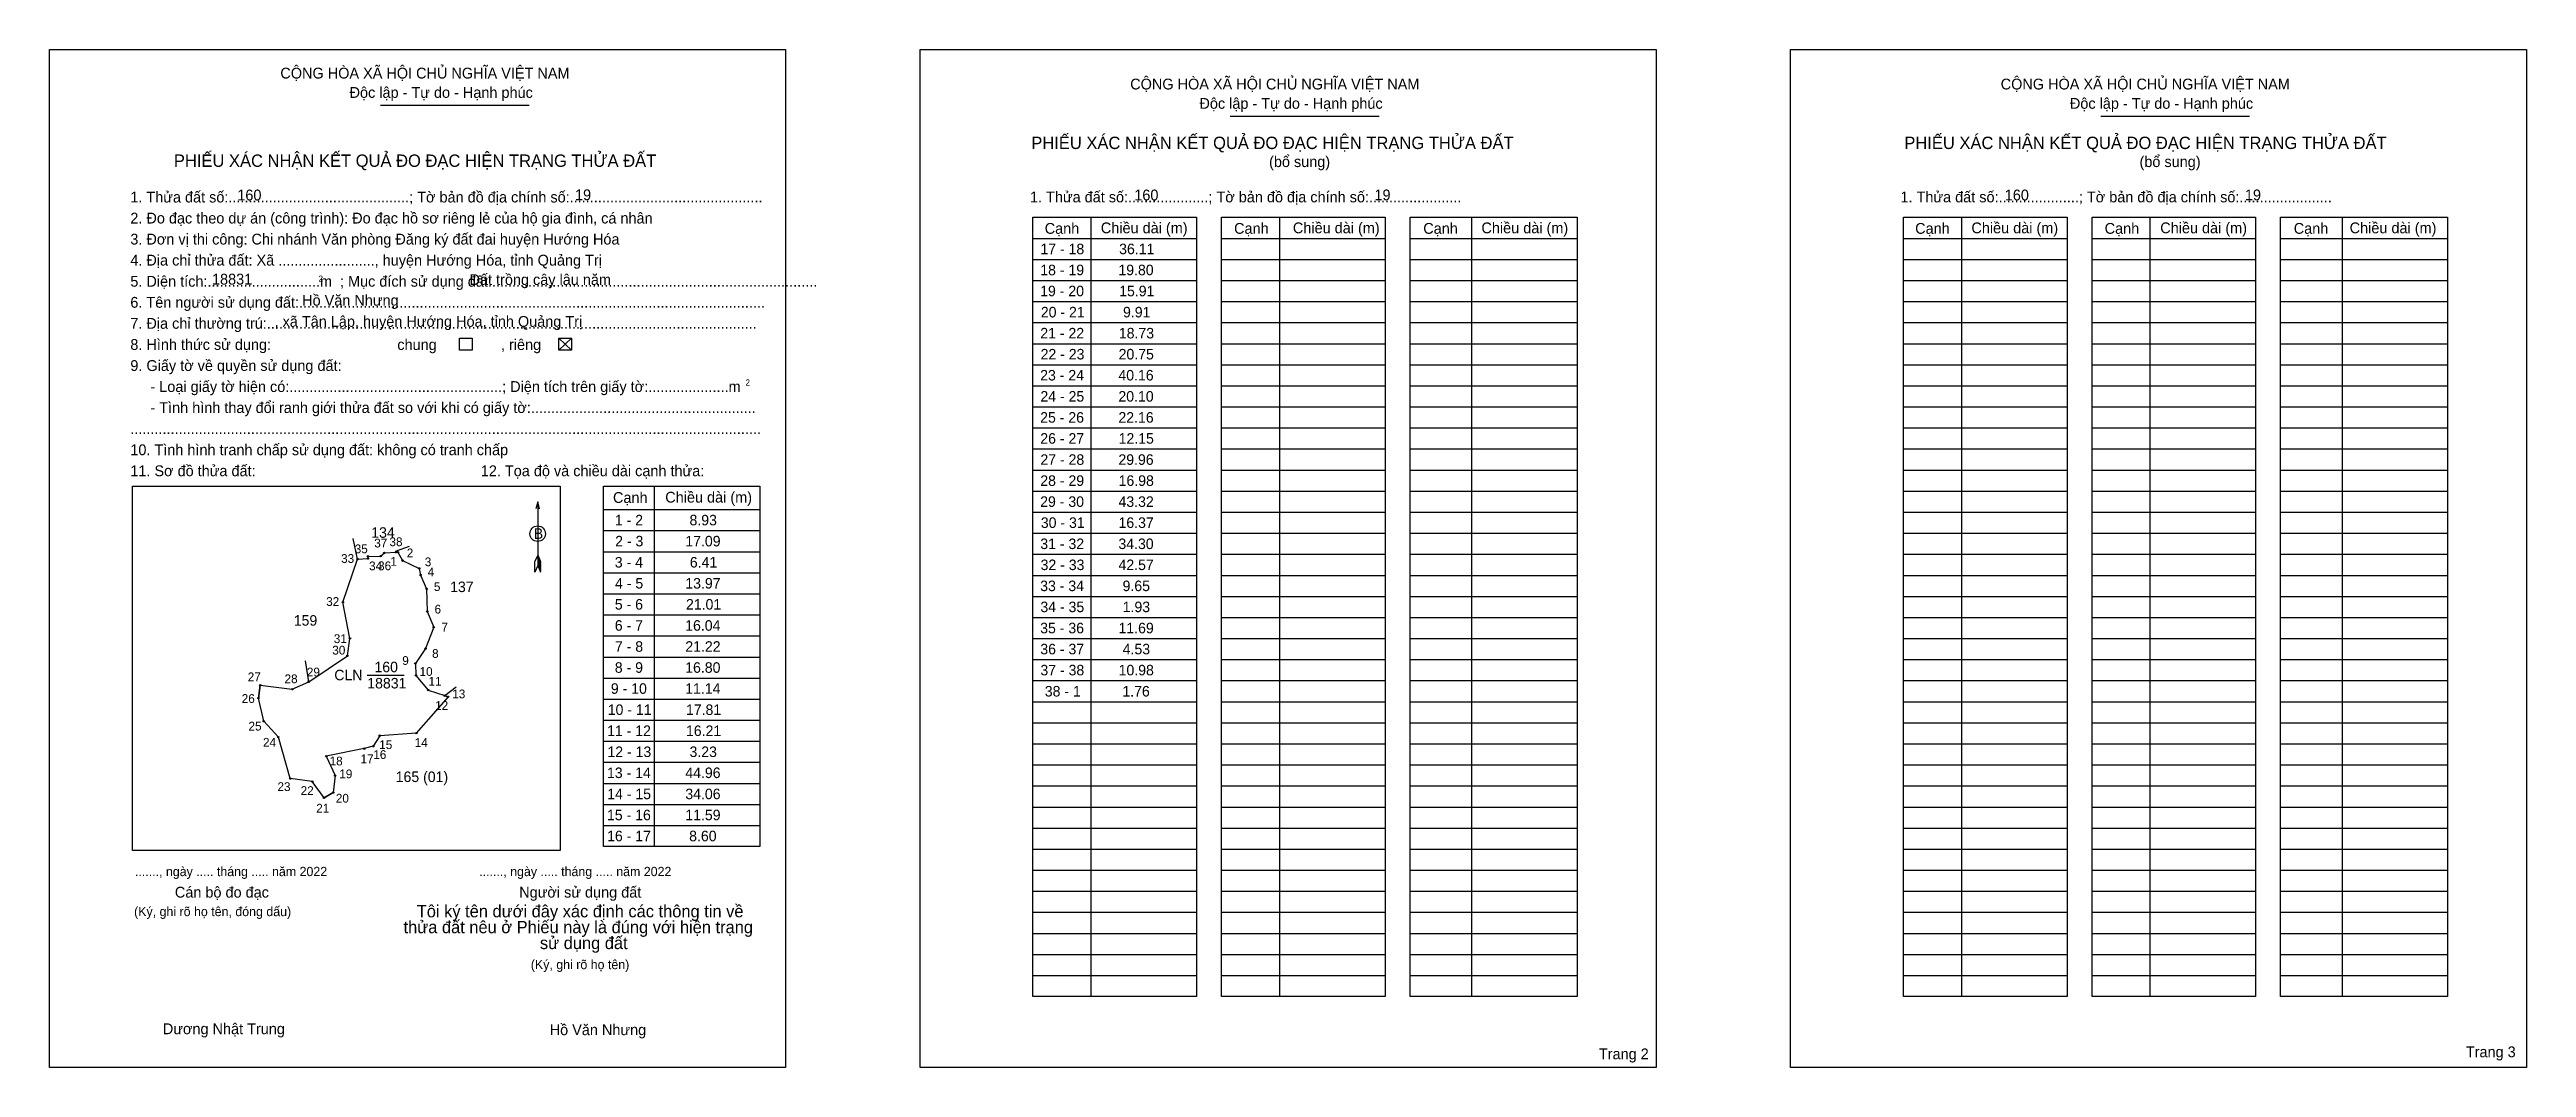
# Model space of a CAD drawing. Extents: x 545367 to 547676, y 1834769 to 1835718.
import ezdxf

# ---------------------------------------------------------------- set-up
doc = ezdxf.new("R2010")
doc.units = 0
for name, color, linetype in [('Level 1', 7, 'Continuous'), ('Level 10', 7, 'Continuous'), ('Level 11', 7, 'Continuous'), ('Level 13', 7, 'Continuous'), ('Level 2', 7, 'Continuous'), ('Level 25', 7, 'Continuous'), ('Level 27', 7, 'Continuous'), ('Level 36', 7, 'Continuous'), ('Level 48', 7, 'Continuous'), ('Level 50', 7, 'Continuous'), ('Level 52', 7, 'Continuous'), ('Level 55', 7, 'Continuous'), ('Level 6', 7, 'Continuous'), ('Level 9', 7, 'Continuous')]:
    doc.layers.add(name, color=color, linetype=linetype)

msp = doc.modelspace()

# ---------------------------------------------------------------- linework, layer by layer
at = {"layer": 'Level 1'}
for p, q in [((545367.4, 1835717.8), (545367.4, 1835717.8)), ((546178.6, 1835717.8), (546178.6, 1835717.8)), ((545675.8, 1835665.9), (545814.5, 1835665.9)), ((546467.7, 1835655.8), (546606.4, 1835655.8)), ((547279, 1835655.8), (547417.6, 1835655.8)), ((546337.9, 1835561.5), (546337.9, 1834835.3)), ((546513.6, 1835561.5), (546513.6, 1834835.3)), ((546692.6, 1835561.5), (546692.6, 1834835.3)), ((547149.1, 1835561.5), (547149.1, 1834835.3)), ((547324.8, 1835561.5), (547324.8, 1834835.3)), ((547503.8, 1835561.5), (547503.8, 1834835.3)), ((546283.9, 1835541.8), (546436.3, 1835541.8)), ((546283.9, 1835522.2), (546436.3, 1835522.2)), ((546459.6, 1835541.8), (546612, 1835541.8)), ((546459.6, 1835522.2), (546612, 1835522.2)), ((546635.3, 1835541.8), (546791, 1835541.8)), ((546635.3, 1835522.2), (546791, 1835522.2)), ((547095.1, 1835541.8), (547247.5, 1835541.8)), ((547095.1, 1835522.2), (547247.5, 1835522.2)), ((547270.8, 1835541.8), (547423.3, 1835541.8)), ((547270.8, 1835522.2), (547423.3, 1835522.2)), ((547446.5, 1835541.8), (547602.2, 1835541.8)), ((547446.5, 1835522.2), (547602.2, 1835522.2)), ((546283.9, 1835502.6), (546436.3, 1835502.6)), ((546459.6, 1835502.6), (546612, 1835502.6)), ((546635.3, 1835502.6), (546791, 1835502.6)), ((547095.1, 1835502.6), (547247.5, 1835502.6)), ((547270.8, 1835502.6), (547423.3, 1835502.6)), ((547446.5, 1835502.6), (547602.2, 1835502.6)), ((546283.9, 1835483), (546436.3, 1835483)), ((546459.6, 1835483), (546612, 1835483)), ((546635.3, 1835483), (546791, 1835483)), ((547095.1, 1835483), (547247.5, 1835483)), ((547270.8, 1835483), (547423.3, 1835483)), ((547446.5, 1835483), (547602.2, 1835483)), ((546283.9, 1835463.3), (546436.3, 1835463.3)), ((546459.6, 1835463.3), (546612, 1835463.3)), ((546635.3, 1835463.3), (546791, 1835463.3)), ((547095.1, 1835463.3), (547247.5, 1835463.3)), ((547270.8, 1835463.3), (547423.3, 1835463.3)), ((547446.5, 1835463.3), (547602.2, 1835463.3)), ((545842, 1835448.8), (545853.8, 1835437.8)), ((545842, 1835437.8), (545853.8, 1835448.8)), ((546283.9, 1835443.7), (546436.3, 1835443.7)), ((546459.6, 1835443.7), (546612, 1835443.7)), ((546635.3, 1835443.7), (546791, 1835443.7)), ((547095.1, 1835443.7), (547247.5, 1835443.7)), ((547270.8, 1835443.7), (547423.3, 1835443.7)), ((547446.5, 1835443.7), (547602.2, 1835443.7)), ((546283.9, 1835424.1), (546436.3, 1835424.1)), ((546283.9, 1835404.4), (546436.3, 1835404.4)), ((546459.6, 1835424.1), (546612, 1835424.1)), ((546459.6, 1835404.4), (546612, 1835404.4)), ((546635.3, 1835424.1), (546791, 1835424.1)), ((546635.3, 1835404.4), (546791, 1835404.4)), ((547095.1, 1835424.1), (547247.5, 1835424.1)), ((547095.1, 1835404.4), (547247.5, 1835404.4)), ((547270.8, 1835424.1), (547423.3, 1835424.1)), ((547270.8, 1835404.4), (547423.3, 1835404.4)), ((547446.5, 1835424.1), (547602.2, 1835424.1)), ((547446.5, 1835404.4), (547602.2, 1835404.4)), ((546283.9, 1835384.8), (546436.3, 1835384.8)), ((546459.6, 1835384.8), (546612, 1835384.8)), ((546635.3, 1835384.8), (546791, 1835384.8)), ((547095.1, 1835384.8), (547247.5, 1835384.8)), ((547270.8, 1835384.8), (547423.3, 1835384.8)), ((547446.5, 1835384.8), (547602.2, 1835384.8)), ((546283.9, 1835365.2), (546436.3, 1835365.2)), ((546459.6, 1835365.2), (546612, 1835365.2)), ((546635.3, 1835365.2), (546791, 1835365.2)), ((547095.1, 1835365.2), (547247.5, 1835365.2)), ((547270.8, 1835365.2), (547423.3, 1835365.2)), ((547446.5, 1835365.2), (547602.2, 1835365.2)), ((546283.9, 1835345.6), (546436.3, 1835345.6)), ((546459.6, 1835345.6), (546612, 1835345.6)), ((546635.3, 1835345.6), (546791, 1835345.6)), ((547095.1, 1835345.6), (547247.5, 1835345.6)), ((547270.8, 1835345.6), (547423.3, 1835345.6)), ((547446.5, 1835345.6), (547602.2, 1835345.6)), ((546283.9, 1835325.9), (546436.3, 1835325.9)), ((546459.6, 1835325.9), (546612, 1835325.9)), ((546635.3, 1835325.9), (546791, 1835325.9)), ((547095.1, 1835325.9), (547247.5, 1835325.9)), ((547270.8, 1835325.9), (547423.3, 1835325.9)), ((547446.5, 1835325.9), (547602.2, 1835325.9)), ((545444.6, 1835310.9), (545444.6, 1835310.9)), ((545822.3, 1835296.2), (545822.3, 1835236.9)), ((545883.6, 1835289.1), (546029.2, 1835289.1)), ((545930.8, 1835311), (545930.8, 1834975.1)), ((546283.9, 1835306.3), (546436.3, 1835306.3)), ((546459.6, 1835306.3), (546612, 1835306.3)), ((546635.3, 1835306.3), (546791, 1835306.3)), ((547095.1, 1835306.3), (547247.5, 1835306.3)), ((547270.8, 1835306.3), (547423.3, 1835306.3)), ((547446.5, 1835306.3), (547602.2, 1835306.3)), ((545883.6, 1835269.5), (546029.2, 1835269.5)), ((546283.9, 1835286.7), (546436.3, 1835286.7)), ((546283.9, 1835267.1), (546436.3, 1835267.1)), ((546459.6, 1835286.7), (546612, 1835286.7)), ((546459.6, 1835267.1), (546612, 1835267.1)), ((546635.3, 1835286.7), (546791, 1835286.7)), ((546635.3, 1835267.1), (546791, 1835267.1)), ((547095.1, 1835286.7), (547247.5, 1835286.7)), ((547095.1, 1835267.1), (547247.5, 1835267.1)), ((547270.8, 1835286.7), (547423.3, 1835286.7)), ((547270.8, 1835267.1), (547423.3, 1835267.1)), ((547446.5, 1835286.7), (547602.2, 1835286.7)), ((547446.5, 1835267.1), (547602.2, 1835267.1)), ((545822.3, 1835246.7), (545819.8, 1835240.6)), ((545822.3, 1835246.7), (545824.8, 1835240.6)), ((545822.3, 1835245.8), (545824.8, 1835239.8)), ((545822.3, 1835245), (545824.8, 1835238.9)), ((545822.3, 1835244.1), (545824.9, 1835238)), ((545822.3, 1835243.3), (545824.9, 1835237.1)), ((545822.3, 1835242.4), (545824.9, 1835236.3)), ((545883.6, 1835249.8), (546029.2, 1835249.8)), ((546283.9, 1835247.4), (546436.3, 1835247.4)), ((546459.6, 1835247.4), (546612, 1835247.4)), ((546635.3, 1835247.4), (546791, 1835247.4)), ((547095.1, 1835247.4), (547247.5, 1835247.4)), ((547270.8, 1835247.4), (547423.3, 1835247.4)), ((547446.5, 1835247.4), (547602.2, 1835247.4)), ((545819.7, 1835230.8), (545819.8, 1835240.6)), ((545822.3, 1835236.9), (545819.7, 1835230.8)), ((545822.3, 1835241.5), (545824.9, 1835235.4)), ((545822.3, 1835240.7), (545824.9, 1835234.5)), ((545822.3, 1835239.8), (545824.9, 1835233.6)), ((545822.3, 1835239), (545824.9, 1835232.7)), ((545822.3, 1835238.1), (545824.9, 1835231.9)), ((545822.3, 1835236.9), (545824.9, 1835230.8)), ((545824.9, 1835230.8), (545824.8, 1835240.6)), ((545883.6, 1835230.2), (546029.2, 1835230.2)), ((546283.9, 1835227.8), (546436.3, 1835227.8)), ((546459.6, 1835227.8), (546612, 1835227.8)), ((546635.3, 1835227.8), (546791, 1835227.8)), ((547095.1, 1835227.8), (547247.5, 1835227.8)), ((547270.8, 1835227.8), (547423.3, 1835227.8)), ((547446.5, 1835227.8), (547602.2, 1835227.8)), ((545883.6, 1835210.6), (546029.2, 1835210.6)), ((546283.9, 1835208.2), (546436.3, 1835208.2)), ((546459.6, 1835208.2), (546612, 1835208.2)), ((546635.3, 1835208.2), (546791, 1835208.2)), ((547095.1, 1835208.2), (547247.5, 1835208.2)), ((547270.8, 1835208.2), (547423.3, 1835208.2)), ((547446.5, 1835208.2), (547602.2, 1835208.2)), ((545883.6, 1835191), (546029.2, 1835191)), ((546283.9, 1835188.5), (546436.3, 1835188.5)), ((546459.6, 1835188.5), (546612, 1835188.5)), ((546635.3, 1835188.5), (546791, 1835188.5)), ((547095.1, 1835188.5), (547247.5, 1835188.5)), ((547270.8, 1835188.5), (547423.3, 1835188.5)), ((547446.5, 1835188.5), (547602.2, 1835188.5)), ((545883.6, 1835171.3), (546029.2, 1835171.3)), ((545883.6, 1835151.7), (546029.2, 1835151.7)), ((546283.9, 1835168.9), (546436.3, 1835168.9)), ((546459.6, 1835168.9), (546612, 1835168.9)), ((546635.3, 1835168.9), (546791, 1835168.9)), ((547095.1, 1835168.9), (547247.5, 1835168.9)), ((547270.8, 1835168.9), (547423.3, 1835168.9)), ((547446.5, 1835168.9), (547602.2, 1835168.9)), ((545883.6, 1835132.1), (546029.2, 1835132.1)), ((546283.9, 1835149.3), (546436.3, 1835149.3)), ((546283.9, 1835129.7), (546436.3, 1835129.7)), ((546459.6, 1835149.3), (546612, 1835149.3)), ((546459.6, 1835129.7), (546612, 1835129.7)), ((546635.3, 1835149.3), (546791, 1835149.3)), ((546635.3, 1835129.7), (546791, 1835129.7)), ((547095.1, 1835149.3), (547247.5, 1835149.3)), ((547095.1, 1835129.7), (547247.5, 1835129.7)), ((547270.8, 1835149.3), (547423.3, 1835149.3)), ((547270.8, 1835129.7), (547423.3, 1835129.7)), ((547446.5, 1835149.3), (547602.2, 1835149.3)), ((547446.5, 1835129.7), (547602.2, 1835129.7)), ((545883.6, 1835112.5), (546029.2, 1835112.5)), ((546283.9, 1835110), (546436.3, 1835110)), ((546459.6, 1835110), (546612, 1835110)), ((546635.3, 1835110), (546791, 1835110)), ((547095.1, 1835110), (547247.5, 1835110)), ((547270.8, 1835110), (547423.3, 1835110)), ((547446.5, 1835110), (547602.2, 1835110)), ((545883.6, 1835092.8), (546029.2, 1835092.8)), ((546283.9, 1835090.4), (546436.3, 1835090.4)), ((546459.6, 1835090.4), (546612, 1835090.4)), ((546635.3, 1835090.4), (546791, 1835090.4)), ((547095.1, 1835090.4), (547247.5, 1835090.4)), ((547270.8, 1835090.4), (547423.3, 1835090.4)), ((547446.5, 1835090.4), (547602.2, 1835090.4)), ((545883.6, 1835073.2), (546029.2, 1835073.2)), ((546283.9, 1835070.8), (546436.3, 1835070.8)), ((546459.6, 1835070.8), (546612, 1835070.8)), ((546635.3, 1835070.8), (546791, 1835070.8)), ((547095.1, 1835070.8), (547247.5, 1835070.8)), ((547270.8, 1835070.8), (547423.3, 1835070.8)), ((547446.5, 1835070.8), (547602.2, 1835070.8)), ((545883.6, 1835053.6), (546029.2, 1835053.6)), ((546283.9, 1835051.2), (546436.3, 1835051.2)), ((546459.6, 1835051.2), (546612, 1835051.2)), ((546635.3, 1835051.2), (546791, 1835051.2)), ((547095.1, 1835051.2), (547247.5, 1835051.2)), ((547270.8, 1835051.2), (547423.3, 1835051.2)), ((547446.5, 1835051.2), (547602.2, 1835051.2)), ((545883.6, 1835033.9), (546029.2, 1835033.9)), ((545883.6, 1835014.3), (546029.2, 1835014.3)), ((546283.9, 1835031.5), (546436.3, 1835031.5)), ((546283.9, 1835011.9), (546436.3, 1835011.9)), ((546459.6, 1835031.5), (546612, 1835031.5)), ((546459.6, 1835011.9), (546612, 1835011.9)), ((546635.3, 1835031.5), (546791, 1835031.5)), ((546635.3, 1835011.9), (546791, 1835011.9)), ((547095.1, 1835031.5), (547247.5, 1835031.5)), ((547095.1, 1835011.9), (547247.5, 1835011.9)), ((547270.8, 1835031.5), (547423.3, 1835031.5)), ((547270.8, 1835011.9), (547423.3, 1835011.9)), ((547446.5, 1835031.5), (547602.2, 1835031.5)), ((547446.5, 1835011.9), (547602.2, 1835011.9)), ((545883.6, 1834994.7), (546029.2, 1834994.7)), ((546283.9, 1834992.3), (546436.3, 1834992.3)), ((546459.6, 1834992.3), (546612, 1834992.3)), ((546635.3, 1834992.3), (546791, 1834992.3)), ((547095.1, 1834992.3), (547247.5, 1834992.3)), ((547270.8, 1834992.3), (547423.3, 1834992.3)), ((547446.5, 1834992.3), (547602.2, 1834992.3)), ((545843.3, 1834971.3), (545843.3, 1834971.3)), ((546283.9, 1834972.7), (546436.3, 1834972.7)), ((546459.6, 1834972.7), (546612, 1834972.7)), ((546635.3, 1834972.7), (546791, 1834972.7)), ((547095.1, 1834972.7), (547247.5, 1834972.7)), ((547270.8, 1834972.7), (547423.3, 1834972.7)), ((547446.5, 1834972.7), (547602.2, 1834972.7)), ((546283.9, 1834953), (546436.3, 1834953)), ((546459.6, 1834953), (546612, 1834953)), ((546635.3, 1834953), (546791, 1834953)), ((547095.1, 1834953), (547247.5, 1834953)), ((547270.8, 1834953), (547423.3, 1834953)), ((547446.5, 1834953), (547602.2, 1834953)), ((546283.9, 1834933.4), (546436.3, 1834933.4)), ((546459.6, 1834933.4), (546612, 1834933.4)), ((546635.3, 1834933.4), (546791, 1834933.4)), ((547095.1, 1834933.4), (547247.5, 1834933.4)), ((547270.8, 1834933.4), (547423.3, 1834933.4)), ((547446.5, 1834933.4), (547602.2, 1834933.4)), ((546283.9, 1834913.8), (546436.3, 1834913.8)), ((546459.6, 1834913.8), (546612, 1834913.8)), ((546635.3, 1834913.8), (546791, 1834913.8)), ((547095.1, 1834913.8), (547247.5, 1834913.8)), ((547270.8, 1834913.8), (547423.3, 1834913.8)), ((547446.5, 1834913.8), (547602.2, 1834913.8)), ((546283.9, 1834894.1), (546436.3, 1834894.1)), ((546283.9, 1834874.5), (546436.3, 1834874.5)), ((546459.6, 1834894.1), (546612, 1834894.1)), ((546459.6, 1834874.5), (546612, 1834874.5)), ((546635.3, 1834894.1), (546791, 1834894.1)), ((546635.3, 1834874.5), (546791, 1834874.5)), ((547095.1, 1834894.1), (547247.5, 1834894.1)), ((547095.1, 1834874.5), (547247.5, 1834874.5)), ((547270.8, 1834894.1), (547423.3, 1834894.1)), ((547270.8, 1834874.5), (547423.3, 1834874.5)), ((547446.5, 1834894.1), (547602.2, 1834894.1)), ((547446.5, 1834874.5), (547602.2, 1834874.5)), ((546283.9, 1834854.9), (546436.3, 1834854.9)), ((546459.6, 1834854.9), (546612, 1834854.9)), ((546635.3, 1834854.9), (546791, 1834854.9)), ((547095.1, 1834854.9), (547247.5, 1834854.9)), ((547270.8, 1834854.9), (547423.3, 1834854.9)), ((547446.5, 1834854.9), (547602.2, 1834854.9)), ((546053.3, 1834769.2), (546053.3, 1834769.2)), ((546864.5, 1834769.2), (546864.5, 1834769.2))]:
    msp.add_line(p, q, dxfattribs=at)
for points in [[(546283.9, 1835561.5), (546436.3, 1835561.5), (546436.3, 1834835.3), (546283.9, 1834835.3)], [(546459.6, 1835561.5), (546612, 1835561.5), (546612, 1834835.3), (546459.6, 1834835.3)], [(546635.3, 1835561.5), (546791, 1835561.5), (546791, 1834835.3), (546635.3, 1834835.3)], [(547095.1, 1835561.5), (547247.5, 1835561.5), (547247.5, 1834835.3), (547095.1, 1834835.3)], [(547270.8, 1835561.5), (547423.3, 1835561.5), (547423.3, 1834835.3), (547270.8, 1834835.3)], [(547446.5, 1835561.5), (547602.2, 1835561.5), (547602.2, 1834835.3), (547446.5, 1834835.3)], [(545444.6, 1835310.9), (545843.3, 1835310.9), (545843.3, 1834971.3), (545444.6, 1834971.3)], [(545883.6, 1835311), (546029.2, 1835311), (546029.2, 1834975.1), (545883.6, 1834975.1)]]:
    msp.add_lwpolyline(points, close=True, dxfattribs=at)
msp.add_lwpolyline([(545824, 1835289.9), (545822.3, 1835296.2), (545820.6, 1835289.9)], dxfattribs=at)
msp.add_circle((545822.3, 1835266.6), 7.24, dxfattribs=at)
at = {"layer": 'Level 10'}
msp.add_lwpolyline([(545692.1, 1835249.4), (545696.4, 1835241.5), (545711.9, 1835234.3), (545713.2, 1835228.1), (545718.7, 1835215.2), (545719.4, 1835194.2), (545725.5, 1835179.4), (545717.8, 1835159.6), (545708.3, 1835145.7), (545708.9, 1835134.6), (545720.3, 1835120.9), (545735.7, 1835115.7), (545738.8, 1835114.7), (545709.2, 1835080.8), (545675.2, 1835078.4), (545669, 1835068.6), (545660.7, 1835066.3), (545625.3, 1835059.2), (545633.5, 1835041.2), (545631.8, 1835025.4), (545623.2, 1835020.4), (545612.3, 1835035.6), (545591.7, 1835038.4), (545580.7, 1835077), (545567.1, 1835091.8), (545562.1, 1835113.4), (545563.8, 1835125.4), (545593.6, 1835121.7), (545609, 1835128.7), (545645, 1835152.9), (545647.4, 1835169), (545640.8, 1835202.7), (545654.4, 1835243), (545664.1, 1835243.5), (545664.2, 1835245.5), (545675.9, 1835245.8), (545679.4, 1835248.7), (545690.3, 1835249.3)], close=True, dxfattribs=at)
at = {"layer": 'Level 11'}
for centre in [(545654.4, 1835243), (545664.1, 1835243.5), (545664.2, 1835245.5), (545675.9, 1835245.8), (545679.4, 1835248.7), (545690.3, 1835249.3), (545692.1, 1835249.4), (545692.1, 1835249.4), (545696.4, 1835241.5), (545711.9, 1835234.3), (545713.2, 1835228.1), (545640.8, 1835202.7), (545718.7, 1835215.2), (545719.4, 1835194.2), (545725.5, 1835179.4), (545645, 1835152.9), (545647.4, 1835169), (545717.8, 1835159.6), (545609, 1835128.7), (545708.3, 1835145.7), (545708.9, 1835134.6), (545562.1, 1835113.4), (545563.8, 1835125.4), (545593.6, 1835121.7), (545720.3, 1835120.9), (545735.7, 1835115.7), (545738.8, 1835114.7), (545567.1, 1835091.8), (545709.2, 1835080.8), (545580.7, 1835077), (545625.3, 1835059.2), (545660.7, 1835066.3), (545669, 1835068.6), (545675.2, 1835078.4), (545591.7, 1835038.4), (545612.3, 1835035.6), (545633.5, 1835041.2), (545623.2, 1835020.4), (545631.8, 1835025.4)]:
    msp.add_circle(centre, 0.654, dxfattribs=at)
at = {"layer": 'Level 2'}
for points in [[(545367.4, 1835717.8), (546053.3, 1835717.8), (546053.3, 1834769.2), (545367.4, 1834769.2)], [(546178.6, 1835717.8), (546864.5, 1835717.8), (546864.5, 1834769.2), (546178.6, 1834769.2)], [(546989.8, 1835717.8), (547675.7, 1835717.8), (547675.7, 1834769.2), (546989.8, 1834769.2)]]:
    msp.add_lwpolyline(points, close=True, dxfattribs=at)
at = {"layer": 'Level 25'}
for p, q in [((545679.4, 1835248.7), (545690.3, 1835249.3)), ((545690.3, 1835249.3), (545692.1, 1835249.4)), ((545563.8, 1835125.4), (545562.1, 1835113.4)), ((545735.5, 1835115.6), (545735.7, 1835115.7)), ((545567.1, 1835091.8), (545580.7, 1835077)), ((545669, 1835068.6), (545660.7, 1835066.3)), ((545623.2, 1835020.4), (545631.8, 1835025.4))]:
    msp.add_line(p, q, dxfattribs=at)
at = {"layer": 'Level 27'}
for p, q in [((545654.4, 1835243), (545650.2, 1835262.2)), ((545609, 1835128.7), (545606, 1835148.1))]:
    msp.add_line(p, q, dxfattribs=at)
at = {"layer": 'Level 50'}
for points in [[(545749.3, 1835448.8), (545761.1, 1835448.8), (545761.1, 1835437.8), (545749.3, 1835437.8)], [(545842, 1835448.8), (545853.8, 1835448.8), (545853.8, 1835437.8), (545842, 1835437.8)]]:
    msp.add_lwpolyline(points, close=True, dxfattribs=at)
at = {"layer": 'Level 9'}
for p, q in [((545689.9, 1835250.4), (545702.7, 1835255.1)), ((545689.9, 1835250.4), (545690.3, 1835249.3)), ((545663.5, 1835134.9), (545698, 1835134.9)), ((545735.7, 1835115.7), (545746.2, 1835123.8))]:
    msp.add_line(p, q, dxfattribs=at)

# ---------------------------------------------------------------- texts
at = {"layer": 'Level 1'}
for s, height, p in [('CỘNG HÒA XÃ HỘI CHỦ NGHĨA VIỆT NAM', 10.075, (545582.5, 1835690.8)), ('Độc lập - Tự do - Hạnh phúc', 10.075, (545647, 1835672.8)), ('CỘNG HÒA XÃ HỘI CHỦ NGHĨA VIỆT NAM', 10.075, (546374.5, 1835680.6)), ('CỘNG HÒA XÃ HỘI CHỦ NGHĨA VIỆT NAM', 10.075, (547185.7, 1835680.6)), ('Độc lập - Tự do - Hạnh phúc', 10.075, (546439, 1835662.6)), ('Độc lập - Tự do - Hạnh phúc', 10.075, (547250.2, 1835662.6)), ('PHIẾU XÁC NHẬN KẾT QUẢ ĐO ĐẠC HIỆN TRẠNG THỬA ĐẤT', 11.515, (546282.3, 1835625.1)), ('PHIẾU XÁC NHẬN KẾT QUẢ ĐO ĐẠC HIỆN TRẠNG THỬA ĐẤT', 11.515, (547095.9, 1835625.1)), ('PHIẾU XÁC NHẬN KẾT QUẢ ĐO ĐẠC HIỆN TRẠNG THỬA ĐẤT', 11.515, (545483.3, 1835608.5)), ('(bổ sung)', 10.07, (546503.9, 1835608.3)), ('(bổ sung)', 10.07, (547315.1, 1835608.3)), ('2. Đo đạc theo dự án (công trình): Đo đạc hồ sơ riêng lẻ của hộ gia đình, cá nhân', 10.075, (545442.7, 1835555.7)), ('1. Thửa đất số:.............................................; Tờ bản đồ địa chính số:................................................', 10.0745, (545442.7, 1835575.3)), ('1. Thửa đất số:....................; Tờ bản đồ địa chính số:.......................', 10.075, (546281.1, 1835575.4)), ('1. Thửa đất số:....................; Tờ bản đồ địa chính số:.......................', 10.075, (547092.3, 1835575.4)), ('3. Đơn vị thi công: Chi nhánh Văn phòng Đăng ký đất đai huyện Hướng Hóa', 10.075, (545442.7, 1835536.1)), ('Cạnh', 10.07, (546294.8, 1835546.1)), ('Chiều dài (m)', 10.075, (546347.1, 1835546.6)), ('Cạnh', 10.07, (546471.3, 1835546.1)), ('Chiều dài (m)', 10.075, (546526.1, 1835546.6)), ('Cạnh', 10.07, (546647.6, 1835546.1)), ('Chiều dài (m)', 10.075, (546701.8, 1835546.6)), ('Cạnh', 10.07, (547106, 1835546.1)), ('Chiều dài (m)', 10.075, (547158.4, 1835546.6)), ('Cạnh', 10.07, (547282.6, 1835546.1)), ('Chiều dài (m)', 10.075, (547334.4, 1835546.6)), ('Cạnh', 10.07, (547458.8, 1835546.1)), ('Chiều dài (m)', 10.075, (547510.9, 1835546.6)), ('4. Địa chỉ thửa đất: Xã ........................, huyện Hướng Hóa, tỉnh Quảng Trị', 10.075, (545442.7, 1835516.5)), ('5. Diện tích:............................m  ; Mục đích sử dụng đất:.................................................................................', 10.0745, (545442.7, 1835496.8)), ('2', 5.76, (545618, 1835501.4)), ('6. Tên người sử dụng đất:....................................................................................................................', 10.0745, (545442.7, 1835477.2)), ('7. Địa chỉ thường trú:..........................................................................................................................', 10.0745, (545442.7, 1835457.6)), ('9. Giấy tờ về quyền sử dụng đất:', 10.075, (545442.7, 1835418.3)), ('chung                , riêng', 10.075, (545691.5, 1835437.8)), ('     - Loại giấy tờ hiện có:.....................................................; Diện tích trên giấy tờ:....................m', 10.0745, (545442.7, 1835398.7)), ('2', 5.76, (546015.9, 1835404.6)), ('     - Tình hình thay đổi ranh giới thửa đất so với khi có giấy tờ:........................................................', 10.0745, (545442.7, 1835379.1)), ('.............................................................................................................................................................', 10.0745, (545442.7, 1835359.4)), ('10. Tình hình tranh chấp sử dụng đất: không có tranh chấp', 10.075, (545442.7, 1835339.8)), ('11. Sơ đồ thửa đất:', 10.075, (545442.7, 1835320.2)), ('12. Tọa độ và chiều dài cạnh thửa:', 10.075, (545769.3, 1835320.2)), ('Cạnh', 10.07, (545892.5, 1835295.3)), ('Chiều dài (m)', 10.075, (545941.2, 1835295.6)), ('B', 9.81, (545818.7, 1835261.8)), ('......., ngày ..... tháng ..... năm 2022', 8.636, (545447, 1834947.5)), ('......., ngày ..... tháng ..... năm 2022', 8.636, (545767.8, 1834947.5)), ('(Ký, ghi rõ họ tên, đóng dấu)', 8.636, (545446.2, 1834910.2)), ('Cán bộ đo đạc', 10.075, (545484.2, 1834927.5)), ('Tôi ký tên dưới đây xác định các thông tin về', 11.448, (545709.6, 1834909.1)), ('Người sử dụng đất', 10.075, (545805.1, 1834927.5)), ('thửa đất nêu ở Phiếu này là đúng với hiện trạng', 11.448, (545697.3, 1834894.3)), ('sử dụng đất', 11.448, (545824.4, 1834879.5)), ('(Ký, ghi rõ họ tên)', 8.636, (545815.9, 1834860.8)), ('Dương Nhật Trung', 10.075, (545473, 1834800.2)), ('Trang 2', 10.07, (546811.3, 1834776.8)), ('Trang 3', 10.07, (547619.2, 1834778.7))]:
    msp.add_text(s, height=height, dxfattribs=at).set_placement(p)
at = {"layer": 'Level 13'}
for s, p in [('CLN', (545632.8, 1835130)), ('18831', (545663.5, 1835122.4)), ('160', (545670.2, 1835137.5))]:
    msp.add_text(s, height=9.81, dxfattribs=at).set_placement(p)
at = {"layer": 'Level 36'}
for s, p in [('134', (545667.2, 1835262.8)), ('137', (545740.7, 1835212.2)), ('159', (545595, 1835180.9)), ('165 (01)', (545690, 1835035.2))]:
    msp.add_text(s, height=9.81, dxfattribs=at).set_placement(p)
at = {"layer": 'Level 48'}
msp.add_text('8. Hình thức sử dụng:', height=10.075, dxfattribs=at).set_placement((545442.7, 1835437.9))
at = {"layer": 'Level 52'}
for s, p in [('17 - 18', (546290.8, 1835527.1)), ('36.11', (546364.2, 1835527.1)), ('19 - 20', (546290.6, 1835487.9)), ('18 - 19', (546290.7, 1835507.5)), ('19.80', (546363.5, 1835507.5)), ('15.91', (546364.2, 1835487.9)), ('20 - 21', (546291.2, 1835468.2)), ('9.91', (546367.8, 1835468.2)), ('21 - 22', (546290.7, 1835448.6)), ('18.73', (546363.9, 1835448.6)), ('22 - 23', (546291, 1835429)), ('20.75', (546363.7, 1835429)), ('23 - 24', (546290.6, 1835409.4)), ('40.16', (546363.5, 1835409.4)), ('24 - 25', (546290.8, 1835389.7)), ('20.10', (546363.5, 1835389.7)), ('25 - 26', (546290.6, 1835370.1)), ('26 - 27', (546290.7, 1835350.5)), ('22.16', (546363.5, 1835370.1)), ('12.15', (546363.7, 1835350.5)), ('27 - 28', (546290.8, 1835330.8)), ('29.96', (546363.5, 1835330.8)), ('28 - 29', (546290.7, 1835311.2)), ('16.98', (546363.7, 1835311.2)), ('29 - 30', (546290.6, 1835291.6)), ('43.32', (546363.6, 1835291.6)), ('1 - 2', (545894.2, 1835274.4)), ('8.93', (545963.8, 1835274.4)), ('30 - 31', (546291.2, 1835272)), ('16.37', (546363.6, 1835272)), ('3 - 4', (545894.2, 1835235.1)), ('2 - 3', (545894.5, 1835254.8)), ('17.09', (545959.9, 1835254.8)), ('6.41', (545964.1, 1835235.1)), ('31 - 32', (546290.7, 1835252.3)), ('32 - 33', (546291, 1835232.7)), ('42.57', (546363.6, 1835232.7)), ('34.30', (546363.5, 1835252.3)), ('4 - 5', (545894.4, 1835215.5)), ('13.97', (545959.9, 1835215.5)), ('33 - 34', (546290.6, 1835213.1)), ('9.65', (546367.4, 1835213.1)), ('5 - 6', (545894.2, 1835195.9)), ('21.01', (545960.5, 1835195.9)), ('34 - 35', (546290.8, 1835193.5)), ('1.93', (546367.5, 1835193.5)), ('6 - 7', (545894.2, 1835176.2)), ('16.04', (545959.8, 1835176.2)), ('35 - 36', (546290.6, 1835173.8)), ('11.69', (546363.6, 1835173.8)), ('7 - 8', (545894.3, 1835156.6)), ('21.22', (545959.9, 1835156.6)), ('36 - 37', (546290.7, 1835154.2)), ('4.53', (546367.5, 1835154.2)), ('9 - 10', (545890.5, 1835117.4)), ('8 - 9', (545894.2, 1835137)), ('16.80', (545959.8, 1835137)), ('11.14', (545959.8, 1835117.4)), ('37 - 38', (546290.8, 1835134.6)), ('10.98', (546363.7, 1835134.6)), ('10 - 11', (545887.6, 1835097.7)), ('17.81', (545960.5, 1835097.7)), ('38 - 1', (546294.9, 1835114.9)), ('1.76', (546367.2, 1835114.9)), ('11 - 12', (545887, 1835078.1)), ('16.21', (545960.5, 1835078.1)), ('12 - 13', (545887.3, 1835058.5)), ('3.23', (545963.8, 1835058.5)), ('13 - 14', (545886.9, 1835038.9)), ('44.96', (545959.9, 1835038.9)), ('14 - 15', (545887.1, 1835019.2)), ('34.06', (545959.9, 1835019.2)), ('15 - 16', (545886.9, 1834999.6)), ('16 - 17', (545887, 1834980)), ('11.59', (545959.9, 1834999.6)), ('8.60', (545963.5, 1834980))]:
    msp.add_text(s, height=9.81, dxfattribs=at).set_placement(p)
at = {"layer": 'Level 55'}
for s, p in [('33', (545654.2, 1835243)), ('34', (545663.9, 1835243.5)), ('35', (545664, 1835245.5)), ('36', (545675.7, 1835245.8)), ('37', (545679.1, 1835248.7)), ('38', (545690.1, 1835249.3)), ('1', (545692, 1835249.4)), ('2', (545696.3, 1835241.5)), ('3', (545711.8, 1835234.3)), ('4', (545713.1, 1835228.1)), ('32', (545640.5, 1835202.7)), ('5', (545718.6, 1835215.2)), ('6', (545719.3, 1835194.2)), ('7', (545725.4, 1835179.4)), ('30', (545644.8, 1835152.9)), ('31', (545647.2, 1835169)), ('8', (545717.7, 1835159.6)), ('29', (545608.8, 1835128.7)), ('9', (545708.2, 1835145.7)), ('10', (545708.7, 1835134.6)), ('26', (545561.8, 1835113.4)), ('27', (545563.6, 1835125.4)), ('28', (545593.3, 1835121.7)), ('11', (545720.1, 1835120.9)), ('12', (545735.5, 1835115.7)), ('13', (545738.5, 1835114.7)), ('25', (545566.9, 1835091.8)), ('14', (545709, 1835080.8)), ('24', (545580.4, 1835077)), ('18', (545625.1, 1835059.2)), ('17', (545660.5, 1835066.3)), ('16', (545668.8, 1835068.6)), ('15', (545675, 1835078.4)), ('23', (545591.5, 1835038.4)), ('22', (545612.1, 1835035.6)), ('19', (545633.3, 1835041.2)), ('21', (545623, 1835020.4)), ('20', (545631.5, 1835025.4))]:
    msp.add_text(s, height=0.327, dxfattribs=at).set_placement(p)
at = {"layer": 'Level 6'}
for s, height, p in [('160', 10.08, (545542.4, 1835577.2)), ('19', 10.08, (545857.1, 1835577.4)), ('160', 10.08, (546378.3, 1835577.2)), ('19', 10.08, (546602.1, 1835577.3)), ('160', 10.08, (547189.5, 1835577.2)), ('19', 10.08, (547413.3, 1835577.3)), ('18831', 10.08, (545518.8, 1835498.8)), ('Đất trồng cây lâu năm', 10.075, (545758.8, 1835498.4)), ('Hồ Văn Nhưng', 10.075, (545602.8, 1835479.1)), (', xã Tân Lập, huyện Hướng Hóa, tỉnh Quảng Trị', 10.075, (545577.1, 1835459.4)), ('Hồ Văn Nhưng', 10.075, (545833.5, 1834799.3))]:
    msp.add_text(s, height=height, dxfattribs=at).set_placement(p)
at = {"layer": 'Level 9'}
for s, p in [('33', (545639.1, 1835239.4)), ('35', (545651.8, 1835248.4)), ('37', (545670, 1835253.8)), ('38', (545684.2, 1835255)), ('1', (545685, 1835236.7)), ('2', (545700.3, 1835244.6)), ('3', (545717.1, 1835236.3)), ('34', (545665.2, 1835232.5)), ('36', (545673.6, 1835232.6)), ('4', (545719.8, 1835226.9)), ('5', (545725.6, 1835213.2)), ('32', (545625.2, 1835199.3)), ('6', (545726.2, 1835192.2)), ('31', (545632.3, 1835164.7)), ('7', (545732.6, 1835175.4)), ('30', (545630.9, 1835154)), ('9', (545696.1, 1835144.3)), ('8', (545723.9, 1835150.9)), ('27', (545552.1, 1835129.1)), ('28', (545586.4, 1835127.3)), ('29', (545607.2, 1835133.6)), ('10', (545712.2, 1835134.1)), ('11', (545720.6, 1835125)), ('26', (545546.5, 1835108.9)), ('12', (545726.8, 1835102.4)), ('13', (545742.7, 1835113.2)), ('25', (545552.8, 1835083.2)), ('24', (545566.3, 1835068.1)), ('18', (545628.4, 1835050.7)), ('17', (545657.2, 1835052.7)), ('16', (545669.1, 1835056.7)), ('15', (545674.6, 1835065.9)), ('14', (545707.7, 1835067.9)), ('23', (545579.8, 1835026.8)), ('19', (545637.4, 1835038.7)), ('22', (545601.4, 1835023.1)), ('21', (545615.9, 1835006.7)), ('20', (545634.2, 1835016))]:
    msp.add_text(s, height=8.18, dxfattribs=at).set_placement(p)

doc.saveas('drawing.dxf')
